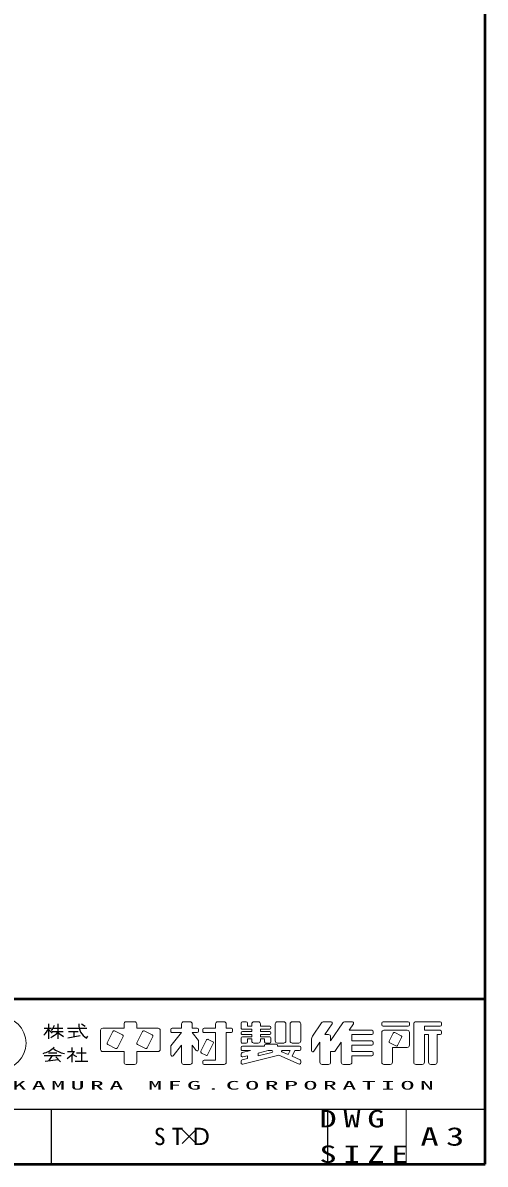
# Model space of a CAD drawing. Units: millimetres on the paper, enlarged 20 times. Extents: x -7700 to 0, y 0 to 5340.
# Drawn here: x -1172 to 0, y 0 to 2897 of the extents above; entities that cross this region are included whole.
import ezdxf

# ---------------------------------------------------------------- set-up
doc = ezdxf.new("R2010")
doc.units = ezdxf.units.MM
doc.header["$LTSCALE"] = 20
doc.layers.add('layer1', color=7, linetype='Continuous', lineweight=25)
doc.layers.add('layer2', color=4, linetype='Continuous', lineweight=13)
doc.styles.add('ＭＳ ゴシック', font='')
doc.styles.get('ＭＳ ゴシック').set_extended_font_data('MS Gothic')

# ---------------------------------------------------------------- blocks, each defined once
blk = doc.blocks.new('x')
at = {"color": 0, "linetype": 'Continuous', "lineweight": -2}
for p, q in [((-0.884, -0.884), (0.884, 0.884)), ((0.884, -0.884), (-0.884, 0.884))]:
    blk.add_line(p, q, dxfattribs=at)

msp = doc.modelspace()

# ---------------------------------------------------------------- linework, layer by layer
at = {"layer": 'layer2', "color": 7, "lineweight": 50}
for p, q in [((0, 0), (0, 5340)), ((-7700, 420), (0, 420)), ((-7700, 0), (0, 0))]:
    msp.add_line(p, q, dxfattribs=at)
at = {"layer": 'layer2', "lineweight": 25}
for p, q in [((-1107.22, 355.87), (-1107.22, 318.07)), ((-1082.92, 355.87), (-1082.92, 318.07)), ((-1014.37, 349.34), (-1023.19, 355.22)), ((-1118.02, 345.07), (-1099.12, 345.07)), ((-1098.31, 336.97), (-1069.42, 336.97)), ((-1095.37, 345.07), (-1070.5, 345.07)), ((-1058.62, 345.07), (-1010.02, 345.07)), ((-1057.77, 320.4), (-1027.07, 326.54)), ((-1055.92, 336.97), (-1031.62, 336.97)), ((-1042.42, 336.97), (-1042.42, 323.47)), ((-1047.82, 296.47), (-1047.82, 285.67)), ((-1023.52, 296.47), (-1023.52, 261.37)), ((-1118.02, 275.68), (-1074.82, 275.68)), ((-1115.3, 261.35), (-1082.25, 266.07)), ((-1107.22, 282.97), (-1085.62, 282.97)), ((-1097.98, 275.68), (-1105.77, 262.71)), ((-1088.32, 272.14), (-1076.2, 260.02)), ((-1058.62, 285.67), (-1041.02, 285.67)), ((-1047.82, 278.2), (-1047.82, 258.67)), ((-1046.81, 279.21), (-1035.92, 272.92)), ((-1039.72, 261.37), (-1007.32, 261.37)), ((-1035.67, 282.97), (-1011.37, 282.97))]:
    msp.add_line(p, q, dxfattribs=at)
at = {"layer": 'layer2'}
for p, q in [((-915.52, 355.87), (-915.52, 345.07)), ((-910.12, 361.27), (-888.52, 361.27)), ((-883.12, 355.87), (-883.12, 345.07)), ((-769.72, 355.87), (-769.72, 345.07)), ((-764.32, 361.27), (-748.12, 361.27)), ((-742.72, 355.87), (-742.72, 345.07)), ((-683.32, 355.87), (-683.32, 345.07)), ((-677.92, 361.27), (-661.72, 361.27)), ((-656.32, 355.87), (-656.32, 345.07)), ((-618.52, 358.03), (-618.52, 345.61)), ((-615.28, 361.27), (-605.56, 361.27)), ((-602.32, 358.03), (-602.32, 350.47)), ((-602.32, 350.47), (-591.52, 350.47)), ((-591.52, 355.87), (-591.52, 350.47)), ((-575.32, 361.27), (-586.12, 361.27)), ((-569.92, 355.87), (-569.92, 350.47)), ((-569.92, 350.47), (-546.16, 350.47)), ((-532.12, 355.87), (-532.12, 312.67)), ((-526.72, 361.27), (-510.52, 361.27)), ((-505.12, 355.87), (-505.12, 312.67)), ((-494.32, 355.87), (-494.32, 312.67)), ((-488.92, 361.27), (-472.72, 361.27)), ((-467.32, 355.87), (-467.32, 312.67)), ((-437.6, 324.85), (-414.92, 358.86)), ((-410.43, 361.27), (-390.57, 361.27)), ((-406.12, 328.87), (-387.88, 356.23)), ((-391.72, 312.67), (-360.92, 358.86)), ((-356.43, 361.27), (-336.57, 361.27)), ((-344.92, 339.67), (-333.88, 356.23)), ((-262.12, 358.03), (-262.12, 353.71)), ((-258.88, 361.27), (-195.16, 361.27)), ((-258.88, 350.47), (-195.16, 350.47)), ((-191.92, 358.03), (-191.92, 353.71)), ((-181.12, 355.87), (-181.12, 258.67)), ((-175.72, 361.27), (-114.16, 361.27)), ((-154.12, 350.47), (-114.16, 350.47)), ((-154.12, 350.47), (-154.12, 339.67)), ((-110.92, 358.03), (-110.92, 353.71)), ((-974.92, 339.67), (-974.92, 291.07)), ((-969.52, 345.07), (-915.52, 345.07)), ((-943.97, 336.77), (-958.35, 308)), ((-919.5, 328.16), (-939.62, 338.22)), ((-932.43, 295.04), (-918.05, 323.81)), ((-883.12, 345.07), (-829.12, 345.07)), ((-868.37, 336.77), (-882.75, 308)), ((-843.9, 328.16), (-864.02, 338.22)), ((-856.83, 295.04), (-842.45, 323.81)), ((-823.72, 339.67), (-823.72, 291.07)), ((-796.72, 341.83), (-796.72, 337.51)), ((-769.72, 334.27), (-796.72, 300.52)), ((-793.48, 345.07), (-769.72, 345.07)), ((-793.48, 334.27), (-769.72, 334.27)), ((-742.72, 345.07), (-729.76, 345.07)), ((-742.72, 334.27), (-729.76, 334.27)), ((-742.72, 334.27), (-726.52, 314.02)), ((-726.52, 341.83), (-726.52, 337.51)), ((-715.72, 341.83), (-715.72, 337.51)), ((-712.48, 345.07), (-683.32, 345.07)), ((-712.48, 334.27), (-683.32, 334.27)), ((-683.32, 334.27), (-683.32, 264.07)), ((-656.32, 345.07), (-643.36, 345.07)), ((-656.32, 334.27), (-643.36, 334.27)), ((-656.32, 334.27), (-656.32, 258.67)), ((-640.12, 341.83), (-640.12, 337.51)), ((-618.52, 333.73), (-618.52, 332.11)), ((-618.52, 320.23), (-618.52, 310.51)), ((-615.28, 342.37), (-591.52, 342.37)), ((-615.28, 336.97), (-591.52, 336.97)), ((-615.28, 328.87), (-591.52, 328.87)), ((-615.28, 323.47), (-591.52, 323.47)), ((-591.52, 342.37), (-591.52, 336.97)), ((-591.52, 328.87), (-591.52, 323.47)), ((-569.92, 342.37), (-569.92, 336.97)), ((-569.92, 342.37), (-546.16, 342.37)), ((-569.92, 336.97), (-546.16, 336.97)), ((-569.92, 328.87), (-569.92, 323.47)), ((-569.92, 328.87), (-546.16, 328.87)), ((-569.92, 323.47), (-546.16, 323.47)), ((-542.92, 347.23), (-542.92, 345.61)), ((-542.92, 333.73), (-542.92, 332.11)), ((-542.92, 320.23), (-542.92, 310.51)), ((-406.12, 328.87), (-397.12, 328.87)), ((-391.72, 323.47), (-391.72, 312.67)), ((-344.92, 339.67), (-286.96, 339.67)), ((-337.72, 328.87), (-337.72, 312.67)), ((-337.72, 328.87), (-286.96, 328.87)), ((-283.72, 336.43), (-283.72, 332.11)), ((-262.12, 334.27), (-262.12, 258.67)), ((-256.72, 339.67), (-197.32, 339.67)), ((-233.33, 332.45), (-243.39, 312.32)), ((-228.98, 333.9), (-213.18, 326)), ((-211.73, 321.65), (-221.79, 301.52)), ((-191.92, 334.27), (-191.92, 301.87)), ((-154.12, 339.67), (-114.16, 339.67)), ((-154.12, 328.87), (-154.12, 258.67)), ((-154.12, 328.87), (-143.32, 328.87)), ((-143.32, 328.87), (-143.32, 258.67)), ((-121.72, 328.87), (-121.72, 258.67)), ((-121.72, 328.87), (-114.16, 328.87)), ((-110.92, 336.43), (-110.92, 332.11)), ((-956.9, 303.66), (-936.78, 293.6)), ((-881.3, 303.66), (-861.18, 293.6)), ((-796.72, 300.52), (-796.72, 277.35)), ((-769.72, 301.87), (-790.95, 275.33)), ((-769.72, 301.87), (-769.72, 258.67)), ((-742.72, 301.87), (-742.72, 258.67)), ((-742.72, 301.87), (-732.29, 288.83)), ((-726.52, 314.02), (-726.52, 290.85)), ((-706.37, 315.17), (-720.75, 286.4)), ((-689.09, 306.53), (-703.47, 277.76)), ((-702.02, 316.62), (-690.54, 310.88)), ((-618.52, 295.93), (-618.52, 291.61)), ((-615.28, 307.27), (-605.56, 307.27)), ((-615.28, 299.17), (-559.12, 299.17)), ((-602.32, 318.07), (-602.32, 310.51)), ((-602.32, 318.07), (-591.52, 318.07)), ((-591.52, 318.07), (-591.52, 312.67)), ((-586.12, 307.27), (-575.32, 307.27)), ((-569.92, 318.07), (-559.12, 318.07)), ((-569.92, 318.07), (-569.92, 312.67)), ((-559.12, 318.07), (-559.12, 310.51)), ((-559.12, 301.33), (-559.12, 299.17)), ((-555.88, 307.27), (-546.16, 307.27)), ((-555.88, 304.57), (-529.96, 304.57)), ((-526.72, 307.27), (-510.52, 307.27)), ((-526.72, 301.33), (-526.72, 299.17)), ((-526.72, 299.17), (-470.56, 299.17)), ((-488.92, 307.27), (-472.72, 307.27)), ((-467.32, 295.93), (-467.32, 291.61)), ((-440.32, 315.86), (-440.32, 288.27)), ((-434.38, 286.47), (-418.72, 309.97)), ((-418.72, 309.97), (-418.72, 258.67)), ((-379.32, 288.07), (-364.72, 309.97)), ((-364.72, 309.97), (-364.72, 258.67)), ((-337.72, 312.67), (-286.96, 312.67)), ((-337.72, 301.87), (-286.96, 301.87)), ((-337.72, 301.87), (-337.72, 285.67)), ((-283.72, 309.43), (-283.72, 305.11)), ((-241.94, 307.98), (-226.14, 300.08)), ((-235.12, 296.47), (-197.32, 296.47)), ((-235.12, 296.47), (-235.12, 258.67)), ((-969.52, 285.67), (-915.52, 285.67)), ((-915.52, 285.67), (-915.52, 258.67)), ((-883.12, 285.67), (-883.12, 258.67)), ((-883.12, 285.67), (-829.12, 285.67)), ((-719.3, 282.06), (-707.82, 276.32)), ((-715.72, 260.83), (-715.72, 256.51)), ((-712.48, 264.07), (-683.32, 264.07)), ((-618.52, 279.9), (-618.52, 275.45)), ((-618.52, 261.54), (-618.52, 257.08)), ((-594.79, 288.37), (-616.07, 283.05)), ((-602.32, 268.12), (-616.07, 264.68)), ((-615.28, 288.37), (-594.79, 288.37)), ((-523, 276.81), (-614.49, 253.94)), ((-602.32, 275.35), (-614.49, 272.31)), ((-602.32, 275.35), (-602.32, 268.12)), ((-550.26, 288.37), (-575.32, 282.1)), ((-540.47, 283.58), (-575.32, 274.87)), ((-575.32, 282.1), (-575.32, 274.87)), ((-550.26, 288.37), (-541.06, 288.37)), ((-523, 276.81), (-471.88, 254.09)), ((-515.43, 285.27), (-499.36, 278.13)), ((-514.77, 288.37), (-494.24, 288.37)), ((-499.36, 278.13), (-494.24, 288.37)), ((-489.48, 273.74), (-482.17, 288.37)), ((-489.48, 273.74), (-469.24, 264.74)), ((-482.17, 288.37), (-470.56, 288.37)), ((-467.32, 261.78), (-467.32, 257.05)), ((-391.72, 285.67), (-391.72, 258.67)), ((-391.72, 285.67), (-383.81, 285.67)), ((-337.72, 285.67), (-286.96, 285.67)), ((-337.72, 274.87), (-286.96, 274.87)), ((-337.72, 274.87), (-337.72, 258.67)), ((-283.72, 282.43), (-283.72, 278.11)), ((-910.12, 253.27), (-888.52, 253.27)), ((-764.32, 253.27), (-748.12, 253.27)), ((-712.48, 253.27), (-661.72, 253.27)), ((-413.32, 253.27), (-397.12, 253.27)), ((-359.32, 253.27), (-343.12, 253.27)), ((-256.72, 253.27), (-240.52, 253.27)), ((-175.72, 253.27), (-159.52, 253.27)), ((-137.92, 253.27), (-127.12, 253.27))]:
    msp.add_line(p, q, dxfattribs=at)
at = {"layer": 'layer2', "color": 6, "lineweight": 25}
for p, q in [((-4850, 140), (0, 140)), ((-400, 140), (-400, 0))]:
    msp.add_line(p, q, dxfattribs=at)
at = {"layer": 'layer2', "color": 7, "lineweight": 25}
msp.add_line((-1100, 140), (-1100, 0), dxfattribs=at)
at = {"layer": 'layer2', "color": 7}
msp.add_line((-200, 140), (-200, 0), dxfattribs=at)
at = {"layer": 'layer2'}
msp.add_circle((-1231.42, 307.27), 67.5, dxfattribs=at)
at = {"layer": 'layer2', "lineweight": 25}
for centre, radius, start, end in [((-1120.04, 360.94), 29.34, 313.72108, 343.54317), ((-991.26, 353.89), 39.06, 177.09472, 240.51891), ((-1149.32, 361.68), 45.69, 311.36185, 337.13638), ((-1067.66, 368.54), 46.9, 212.50346, 230.00631), ((-1127.47, 376.37), 60.68, 295.86917, 317.23866), ((-1038.37, 376.37), 60.68, 222.76131, 240.10806), ((-1030.79, 336.09), 25.98, 321.42112, 334.8249), ((-1137.96, 345.14), 66.41, 285.11261, 313.40619), ((-1055.4, 343.87), 63.84, 231.17281, 259.75506), ((-1113.2, 344.52), 93.13, 304.87257, 320.80411)]:
    msp.add_arc(centre, radius, start, end, dxfattribs=at)
at = {"layer": 'layer2'}
for centre, radius, start, end in [((-910.12, 355.87), 5.4, 89.99998, 179.99996), ((-888.52, 355.87), 5.4, 0, 89.99998), ((-764.32, 355.87), 5.4, 89.99998, 179.99996), ((-748.12, 355.87), 5.4, 0, 89.99998), ((-677.92, 355.87), 5.4, 89.99998, 179.99996), ((-661.72, 355.87), 5.4, 0, 89.99998), ((-615.28, 358.03), 3.24, 89.99998, 179.99996), ((-605.56, 358.03), 3.24, 0, 89.99998), ((-586.12, 355.87), 5.4, 89.99998, 179.99996), ((-575.32, 355.87), 5.4, 0, 89.99998), ((-546.16, 347.23), 3.24, 0, 89.99998), ((-526.72, 355.87), 5.4, 89.99998, 179.99996), ((-510.52, 355.87), 5.4, 0, 89.99998), ((-488.92, 355.87), 5.4, 89.99998, 179.99996), ((-472.72, 355.87), 5.4, 0, 89.99998), ((-410.43, 355.87), 5.4, 89.99998, 146.30984), ((-390.57, 358.03), 3.24, 326.31015, 89.99998), ((-356.43, 355.87), 5.4, 89.99998, 146.3098), ((-336.57, 358.03), 3.24, 326.31003, 89.99998), ((-258.88, 358.03), 3.24, 89.99998, 179.99996), ((-258.88, 353.71), 3.24, 179.99998, 270.00002), ((-195.16, 358.03), 3.24, 0, 89.99998), ((-195.16, 353.71), 3.24, 270.00002, 0), ((-175.72, 355.87), 5.4, 89.99998, 179.99996), ((-114.16, 358.03), 3.24, 0, 89.99998), ((-114.16, 353.71), 3.24, 270.00002, 0), ((-969.52, 339.67), 5.4, 89.99998, 179.99996), ((-941.07, 335.32), 3.24, 63.43492, 153.435), ((-920.95, 325.26), 3.24, 333.4349, 63.43487), ((-865.47, 335.32), 3.24, 63.43492, 153.435), ((-845.35, 325.26), 3.24, 333.4349, 63.43487), ((-829.12, 339.67), 5.4, 0, 89.99998), ((-793.48, 341.83), 3.24, 89.99998, 179.99996), ((-793.48, 337.51), 3.24, 179.99998, 270.00002), ((-729.76, 341.83), 3.24, 0, 89.99998), ((-729.76, 337.51), 3.24, 270.00002, 0), ((-712.48, 341.83), 3.24, 89.99998, 179.99996), ((-712.48, 337.51), 3.24, 179.99998, 270.00002), ((-643.36, 341.83), 3.24, 0, 89.99998), ((-643.36, 337.51), 3.24, 270.00002, 0), ((-615.28, 345.61), 3.24, 179.99998, 270.00002), ((-615.28, 333.73), 3.24, 89.99998, 179.99996), ((-615.28, 332.11), 3.24, 179.99998, 270.00002), ((-615.28, 320.23), 3.24, 89.99998, 179.99996), ((-546.16, 345.61), 3.24, 270.00002, 0), ((-546.16, 333.73), 3.24, 0, 89.99998), ((-546.16, 332.11), 3.24, 270.00002, 0), ((-546.16, 320.23), 3.24, 0, 89.99998), ((-424.12, 315.86), 16.2, 146.30999, 179.99996), ((-397.12, 323.47), 5.4, 0, 89.99998), ((-286.96, 336.43), 3.24, 0, 89.99998), ((-286.96, 332.11), 3.24, 270.00002, 0), ((-256.72, 334.27), 5.4, 89.99998, 179.99996), ((-230.43, 331), 3.24, 63.43447, 153.43474), ((-214.63, 323.1), 3.24, 333.43483, 63.43447), ((-197.32, 334.27), 5.4, 0, 89.99998), ((-114.16, 336.43), 3.24, 0, 89.99998), ((-114.16, 332.11), 3.24, 270.00002, 0), ((-969.52, 291.07), 5.4, 179.99998, 270.00002), ((-955.45, 306.56), 3.24, 153.43495, 243.43485), ((-935.33, 296.49), 3.24, 243.43498, 333.43496), ((-879.85, 306.56), 3.24, 153.43495, 243.43485), ((-859.73, 296.49), 3.24, 243.43498, 333.43496), ((-829.12, 291.07), 5.4, 270.00002, 0), ((-729.76, 290.85), 3.24, 218.65962, 0), ((-703.47, 313.72), 3.24, 63.43487, 153.43498), ((-691.99, 307.98), 3.24, 333.43492, 63.43493), ((-615.28, 310.51), 3.24, 179.99998, 270.00002), ((-615.28, 295.93), 3.24, 89.99998, 179.99996), ((-615.28, 291.61), 3.24, 179.99998, 270.00002), ((-605.56, 310.51), 3.24, 270.00002, 0), ((-586.12, 312.67), 5.4, 179.99998, 270.00002), ((-575.32, 312.67), 5.4, 270.00002, 0), ((-555.88, 310.51), 3.24, 179.99998, 270.00002), ((-555.88, 301.33), 3.24, 89.99998, 179.99996), ((-546.16, 310.51), 3.24, 270.00002, 0), ((-526.72, 312.67), 5.4, 179.99998, 270.00002), ((-529.96, 301.33), 3.24, 0, 89.99998), ((-510.52, 312.67), 5.4, 270.00002, 0), ((-488.92, 312.67), 5.4, 179.99998, 270.00002), ((-472.72, 312.67), 5.4, 270.00002, 0), ((-470.56, 295.93), 3.24, 0, 89.99998), ((-470.56, 291.61), 3.24, 270.00002, 0), ((-286.96, 309.43), 3.24, 0, 89.99998), ((-286.96, 305.11), 3.24, 270.00002, 0), ((-240.49, 310.88), 3.24, 153.43517, 243.43529), ((-224.69, 302.97), 3.24, 243.43534, 333.4349), ((-197.32, 301.87), 5.4, 270.00002, 0), ((-793.48, 277.35), 3.24, 179.99998, 321.34037), ((-717.85, 284.96), 3.24, 153.43487, 243.4348), ((-712.48, 260.83), 3.24, 89.99998, 179.99996), ((-706.37, 279.21), 3.24, 243.43487, 333.43498), ((-615.28, 279.9), 3.24, 104.03614, 179.99996), ((-615.28, 275.45), 3.24, 179.99998, 284.03612), ((-615.28, 261.54), 3.24, 104.03614, 179.99996), ((-541.06, 285.94), 2.43, 284.0365, 89.99998), ((-514.77, 286.75), 1.62, 89.99998, 246.03817), ((-470.56, 261.78), 3.24, 0, 66.03701), ((-437.08, 288.27), 3.24, 179.99998, 326.30997), ((-383.81, 291.07), 5.4, 270.00002, 326.31002), ((-286.96, 282.43), 3.24, 0, 89.99998), ((-286.96, 278.11), 3.24, 270.00002, 0), ((-910.12, 258.67), 5.4, 179.99998, 270.00002), ((-888.52, 258.67), 5.4, 270.00002, 0), ((-764.32, 258.67), 5.4, 179.99998, 270.00002), ((-748.12, 258.67), 5.4, 270.00002, 0), ((-712.48, 256.51), 3.24, 179.99998, 270.00002), ((-661.72, 258.67), 5.4, 270.00002, 0), ((-615.28, 257.08), 3.24, 179.99998, 284.03612), ((-470.56, 257.05), 3.24, 246.03699, 0), ((-413.32, 258.67), 5.4, 179.99998, 270.00002), ((-397.12, 258.67), 5.4, 270.00002, 0), ((-359.32, 258.67), 5.4, 179.99998, 270.00002), ((-343.12, 258.67), 5.4, 270.00002, 0), ((-256.72, 258.67), 5.4, 179.99998, 270.00002), ((-240.52, 258.67), 5.4, 270.00002, 0), ((-175.72, 258.67), 5.4, 179.99998, 270.00002), ((-159.52, 258.67), 5.4, 270.00002, 0), ((-137.92, 258.67), 5.4, 179.99998, 270.00002), ((-127.12, 258.67), 5.4, 270.00002, 0)]:
    msp.add_arc(centre, radius, start, end, dxfattribs=at)

# ---------------------------------------------------------------- block references
at = {"layer": 'layer2', "color": 7, "xscale": 20, "yscale": 20}
msp.add_blockref('x', (-750, 70), dxfattribs=at)

# ---------------------------------------------------------------- texts
at = {"layer": 'layer1', "insert": (-750, 70), "char_height": 43.99, "attachment_point": 5, "style": 'ＭＳ ゴシック'}
msp.add_mtext('\\T1.5;STＤ', dxfattribs=at)
at = {"layer": 'layer2', "attachment_point": 4, "style": 'ＭＳ ゴシック'}
for s, insert, char_height in [('\\T1.4;\\W2.35;NAKAMURA\\~MFG.CORPORATION', (-1297.11, 200), 21.99), ('\\T1.4;\\W1.45;DWG', (-420, 115), 43.99), ('\\T1.4;\\W1.45;A3', (-164, 70), 46.92), ('\\T1.4;\\W1.45;SIZE', (-420, 25), 43.99)]:
    msp.add_mtext(s, dxfattribs=dict(at, insert=insert, char_height=char_height))

doc.saveas('drawing.dxf')
